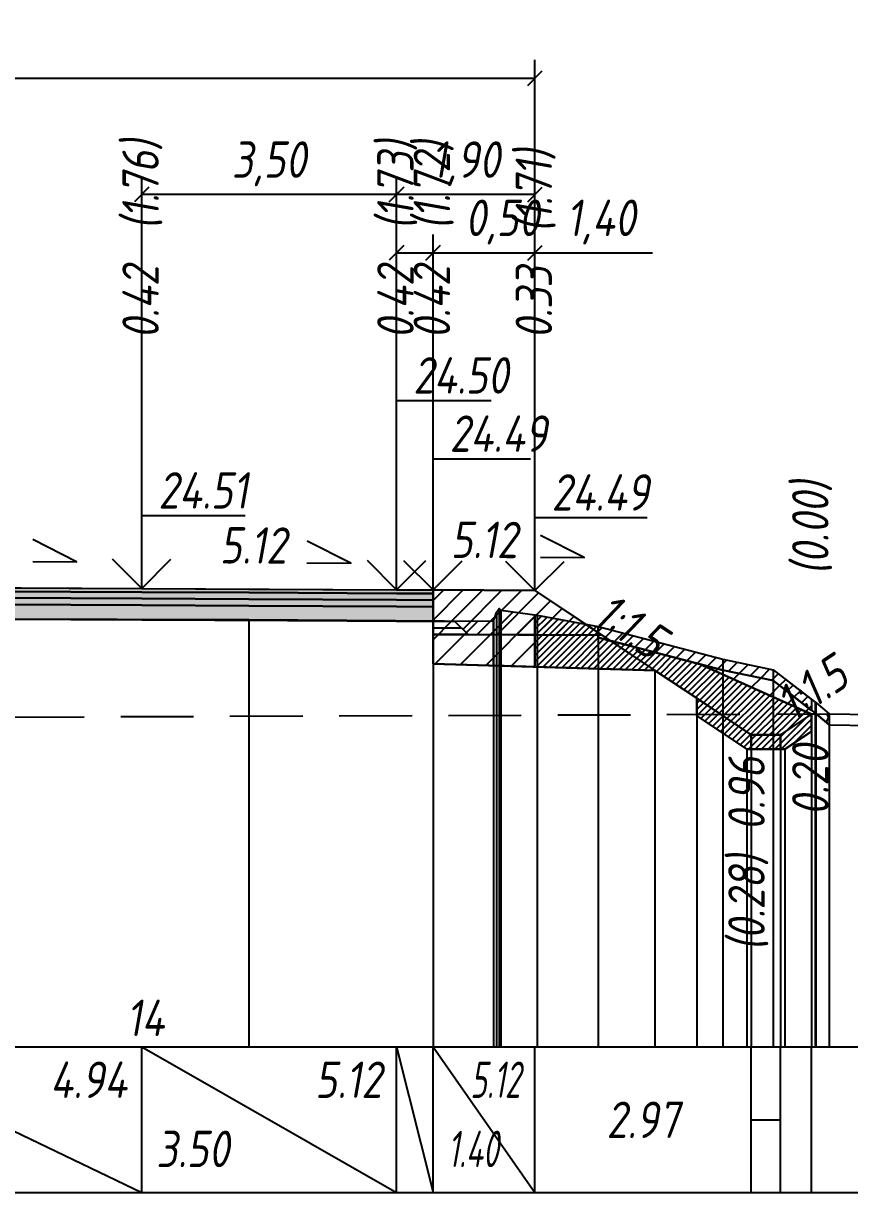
# Model space of a CAD drawing. Extents: x -717 to 1451, y -133302 to 233.
# Drawn here: x 186.2 to 242.9, y -94833 to -94752.7 of the extents above; entities that cross this region are included whole.
import ezdxf
from ezdxf.enums import TextEntityAlignment as Align

# ---------------------------------------------------------------- set-up
doc = ezdxf.new("R2010")
doc.units = 0
doc.linetypes.add('штриховая', pattern=[0.75, 0.5, -0.25])
for name, color, linetype in [('Интерполированный поперечник', 2, 'Continuous'), ('Код_514', 1, 'Continuous'), ('Контур_0', 7, 'Continuous'), ('Контур_2521', 7, 'Continuous'), ('Контур_2564', 7, 'Continuous'), ('Контур_2660', 7, 'Continuous'), ('Контур_2665', 7, 'Continuous'), ('Контур_400', 7, 'Continuous'), ('Контур_508', 7, 'Continuous'), ('Контур_512', 7, 'Continuous'), ('Контур_513', 7, 'Continuous'), ('Контур_818', 7, 'Continuous'), ('Красный поперечник', 1, 'Continuous'), ('Объём_2501', 7, 'Continuous'), ('Объём_2564', 7, 'Continuous'), ('Объём_2650', 7, 'Continuous'), ('Объём_2660', 7, 'Continuous'), ('Объём_2663', 7, 'Continuous'), ('Объём_2664', 7, 'Continuous'), ('Объём_2665', 7, 'Continuous'), ('Откосы', 7, 'Continuous'), ('Отметки покрытия', 7, 'Continuous'), ('Рабочие отметки', 7, 'Continuous'), ('Рабочие отметки доп.', 7, 'Continuous'), ('Слои выравнивания', 7, 'Continuous'), ('Таблица', 7, 'Continuous'), ('Уклоны проезжей части', 7, 'Continuous'), ('Черный поперечник', 3, 'Continuous')]:
    doc.layers.add(name, color=color, linetype=linetype)
for name, color, linetype, true_color in [('Контур_2540', 2, 'Continuous', 0xffff00), ('Контур_2560', 2, 'Continuous', 0xffff00), ('Контур_2561', 7, 'Continuous', 0xff8040), ('Контур_2562', 3, 'Continuous', 0x00ff00), ('Контур_2563', 7, 'Continuous', 0xff8000), ('Контур_2570', 7, 'Continuous', 0x80ff00), ('Контур_2583', 3, 'Continuous', 0x00ff00), ('Контур_2584', 3, 'Continuous', 0x00ff00), ('Контур_2725', 7, 'Continuous', 0x323232), ('Контур_2736', 4, 'Continuous', 0x00ffff), ('Контур_2737', 4, 'Continuous', 0x00ffff), ('Контур_2738', 4, 'Continuous', 0x00ffff), ('Контур_2739', 4, 'Continuous', 0x00ffff), ('Контур_2741', 4, 'Continuous', 0x00ffff), ('Контур_2742', 4, 'Continuous', 0x00ffff), ('Контур_2743', 4, 'Continuous', 0x00ffff), ('Контур_2744', 7, 'Continuous', 0xa4ffff), ('Контур_2745', 7, 'Continuous', 0xa4ffff), ('Контур_2747', 4, 'Continuous', 0x00ffff), ('Контур_2748', 4, 'Continuous', 0x00ffff), ('Контур_2749', 4, 'Continuous', 0x00ffff), ('Контур_2750', 4, 'Continuous', 0x00ffff), ('Контур_2751', 4, 'Continuous', 0x00ffff), ('Контур_2752', 4, 'Continuous', 0x00ffff), ('Контур_2760', 7, 'Continuous', 0x323232), ('Контур_2761', 7, 'Continuous', 0x323232), ('Контур_2762', 7, 'Continuous', 0x323232), ('Контур_2763', 7, 'Continuous', 0x323232), ('Контур_402', 7, 'Continuous', 0xff6464), ('Контур_703', 4, 'Continuous', 0x00ffff), ('Контур_705', 4, 'Continuous', 0x00ffff), ('Контур_707', 4, 'Continuous', 0x00ffff), ('Контур_720', 131, 'Continuous', 0xaaffff), ('Объём_2520', 7, 'Continuous', 0x80ffff), ('Объём_2540', 2, 'Continuous', 0xffff00), ('Объём_2560', 2, 'Continuous', 0xffff00), ('Объём_2561', 7, 'Continuous', 0xff8040), ('Объём_2562', 3, 'Continuous', 0x00ff00), ('Объём_2563', 7, 'Continuous', 0xff8000), ('Объём_2570', 7, 'Continuous', 0x80ff00), ('Объём_2583', 3, 'Continuous', 0x00ff00), ('Объём_2584', 3, 'Continuous', 0x00ff00), ('Объём_2594', 3, 'Continuous', 0x00ff00), ('Объём_2598', 3, 'Continuous', 0x00ff00), ('Объём_2600', 7, 'Continuous', 0x808000), ('Объём_2620', 2, 'Continuous', 0xffff00), ('Объём_2746', 2, 'Continuous', 0xffff00)]:
    doc.layers.add(name, color=color, linetype=linetype, true_color=true_color)
doc.styles.get("Standard").update_dxf_attribs({"font": 'txt', "height": 2.5})
doc.styles.add('М', font='romand.shx', dxfattribs={"width": 0.8, "oblique": 10, "height": 2.5})
doc.dimstyles.new('ISO-25', dxfattribs={"dimtxt": 2.5, "dimasz": 2.5, "dimexe": 1.25, "dimexo": 0.625, "dimtad": 1, "dimtxsty": 'Standard', "dimcen": 2.5, "dimadec": 0, "dimazin": 0, "dimtfac": 1, "dimtmove": 0, "dimatfit": 3, "dimfxl": 1, "dimarcsym": 0})

# ---------------------------------------------------------------- blocks, each defined once
blk = doc.blocks.new('_Oblique')
at = {"color": 0, "linetype": 'ByBlock', "lineweight": -2}
blk.add_line((-0.5, -0.5), (0.5, 0.5), dxfattribs=at)
blk = doc.blocks.new('*D1875')
at = {"color": 0, "lineweight": -2, "transparency": 16777216}
for p, q in [((214.274, -94791.064), (214.274, -94767.234)), ((221.274, -94791.1), (221.274, -94767.234)), ((214.274, -94768.484), (221.274, -94768.484)), ((221.274, -94768.484), (229.354, -94768.484))]:
    blk.add_line(p, q, dxfattribs=at)
at = {"layer": 'Defpoints', "color": 0, "transparency": 16777216}
for p in [(221.274, -94768.484), (214.274, -94791.689), (221.274, -94791.725)]:
    blk.add_point(p, dxfattribs=at)
at = {"color": 0, "lineweight": -2, "transparency": 16777216, "rotation": 180}
blk.add_blockref('_Oblique', (214.274, -94768.484), dxfattribs=at)
at = {"color": 0, "lineweight": -2, "transparency": 16777216}
blk.add_blockref('_Oblique', (221.274, -94768.484), dxfattribs=at)
at = {"color": 0, "transparency": 16777216, "insert": (225.814, -94766.371), "char_height": 2.5, "width": 8.75, "attachment_point": 5, "style": 'М'}
blk.add_mtext('1,40', dxfattribs=at)
blk = doc.blocks.new('*D1877')
at = {"color": 0, "lineweight": -2, "transparency": 16777216}
for p, q in [((211.774, -94791.051), (211.774, -94767.234)), ((214.274, -94791.064), (214.274, -94767.234)), ((211.774, -94768.484), (214.274, -94768.484)), ((214.274, -94768.484), (222.797, -94768.484))]:
    blk.add_line(p, q, dxfattribs=at)
at = {"layer": 'Defpoints', "color": 0, "transparency": 16777216}
for p in [(214.274, -94768.484), (211.774, -94791.676), (214.274, -94791.689)]:
    blk.add_point(p, dxfattribs=at)
at = {"color": 0, "lineweight": -2, "transparency": 16777216, "rotation": 180}
blk.add_blockref('_Oblique', (211.774, -94768.484), dxfattribs=at)
at = {"color": 0, "lineweight": -2, "transparency": 16777216}
blk.add_blockref('_Oblique', (214.274, -94768.484), dxfattribs=at)
at = {"color": 0, "transparency": 16777216, "insert": (219.035, -94766.371), "char_height": 2.5, "width": 9.16667, "attachment_point": 5, "style": 'М'}
blk.add_mtext('0,50', dxfattribs=at)
blk = doc.blocks.new('*D1879')
at = {"color": 0, "lineweight": -2, "transparency": 16777216}
for p, q in [((194.274, -94790.961), (194.274, -94763.234)), ((211.774, -94791.051), (211.774, -94763.234)), ((211.774, -94764.484), (194.274, -94764.484))]:
    blk.add_line(p, q, dxfattribs=at)
at = {"layer": 'Defpoints', "color": 0, "transparency": 16777216}
for p in [(194.274, -94764.484), (194.274, -94791.586), (211.774, -94791.676)]:
    blk.add_point(p, dxfattribs=at)
at = {"color": 0, "lineweight": -2, "transparency": 16777216, "rotation": 180}
blk.add_blockref('_Oblique', (194.274, -94764.484), dxfattribs=at)
at = {"color": 0, "lineweight": -2, "transparency": 16777216}
blk.add_blockref('_Oblique', (211.774, -94764.484), dxfattribs=at)
at = {"color": 0, "transparency": 16777216, "insert": (203.024, -94762.371), "char_height": 2.5, "width": 9.58333, "attachment_point": 5, "style": 'М'}
blk.add_mtext('3,50', dxfattribs=at)
blk = doc.blocks.new('*D1880')
at = {"color": 0, "lineweight": -2, "transparency": 16777216}
for p, q in [((211.774, -94791.051), (211.774, -94763.234)), ((221.274, -94791.1), (221.274, -94763.234)), ((221.274, -94764.484), (211.774, -94764.484))]:
    blk.add_line(p, q, dxfattribs=at)
at = {"layer": 'Defpoints', "color": 0, "transparency": 16777216}
for p in [(211.774, -94764.484), (211.774, -94791.676), (221.274, -94791.725)]:
    blk.add_point(p, dxfattribs=at)
at = {"color": 0, "lineweight": -2, "transparency": 16777216, "rotation": 180}
blk.add_blockref('_Oblique', (211.774, -94764.484), dxfattribs=at)
at = {"color": 0, "lineweight": -2, "transparency": 16777216}
blk.add_blockref('_Oblique', (221.274, -94764.484), dxfattribs=at)
at = {"color": 0, "transparency": 16777216, "insert": (216.524, -94762.371), "char_height": 2.5, "width": 8.75, "attachment_point": 5, "style": 'М'}
blk.add_mtext('1,90', dxfattribs=at)
blk = doc.blocks.new('*D1882')
at = {"color": 0, "lineweight": -2, "transparency": 16777216}
for p, q in [((125.774, -94792.058), (125.774, -94755.234)), ((221.274, -94791.1), (221.274, -94755.234)), ((125.774, -94756.484), (221.274, -94756.484))]:
    blk.add_line(p, q, dxfattribs=at)
at = {"layer": 'Defpoints', "color": 0, "transparency": 16777216}
for p in [(221.274, -94756.484), (221.274, -94791.725), (125.774, -94792.683)]:
    blk.add_point(p, dxfattribs=at)
at = {"color": 0, "lineweight": -2, "transparency": 16777216, "rotation": 180}
blk.add_blockref('_Oblique', (125.774, -94756.484), dxfattribs=at)
at = {"color": 0, "lineweight": -2, "transparency": 16777216}
blk.add_blockref('_Oblique', (221.274, -94756.484), dxfattribs=at)
at = {"color": 0, "transparency": 16777216, "insert": (173.524, -94754.371), "char_height": 2.5, "width": 10.41667, "attachment_point": 5, "style": 'М'}
blk.add_mtext('19,10', dxfattribs=at)

msp = doc.modelspace()

# ---------------------------------------------------------------- hatches: boundary and pattern name
at = {"layer": 'Объём_2563'}
h = msp.add_hatch(dxfattribs=at)
h.set_pattern_fill('ANSI31', color=256, scale=0.3)
h.paths.add_polyline_path([(216.679, -94794.689), (215.774, -94793.784), (214.274, -94793.776), (214.274, -94791.626), (221.274, -94791.662), (225.884, -94794.736)])
at = {"layer": 'Объём_2570'}
h = msp.add_hatch(dxfattribs=at)
h.set_pattern_fill('ANSI31', color=256, scale=0.2)
h.paths.add_polyline_path([(234.179, -94796.383), (237.633, -94797.1), (240.257, -94799.143), (240.257, -94799.893), (237.633, -94797.85), (234.179, -94797.133), (225.616, -94794.892), (225.616, -94794.142)])
at = {"layer": 'Объём_2600'}
h = msp.add_hatch(dxfattribs=at)
h.set_pattern_fill('ANSI31', color=6, scale=0.4)
h.paths.add_polyline_path([(218.937, -94793.024), (221.274, -94793.335), (221.274, -94796.904), (214.274, -94796.694), (214.274, -94793.739), (218.437, -94793.766), (218.633, -94793.177), (218.822, -94792.894)])
h = msp.add_hatch(dxfattribs=at)
h.set_pattern_fill('ANSI31', color=6, scale=0.4)
h.paths.add_polyline_path([(234.179, -94797.133), (237.633, -94797.85), (240.511, -94800.091), (240.548, -94800.105), (240.592, -94800.143), (240.257, -94800.145), (232.582, -94796.715)])
h = msp.add_hatch(dxfattribs=at)
h.set_pattern_fill('HONEY', color=5, scale=0.3)
h.paths.add_polyline_path([(241.464, -94800.89), (240.592, -94800.143), (241.464, -94800.14)])
at = {"layer": 'Объём_2620'}
h = msp.add_hatch(dxfattribs=at)
h.set_pattern_fill('ANSI31', color=2, scale=0.1)
h.paths.add_polyline_path([(221.435, -94793.356), (225.616, -94794.142), (225.616, -94794.892), (232.582, -94796.715), (240.257, -94800.145), (240.257, -94801.346), (238.43, -94802.564), (235.825, -94802.564), (232.377, -94800.266), (232.377, -94799.064), (229.507, -94797.151), (221.274, -94796.904), (221.274, -94793.335)])
at = {"layer": 'Слои выравнивания'}
for color, points in [(2, [(174.791, -94791.428), (194.274, -94791.524), (201.636, -94791.561), (211.774, -94791.613), (214.274, -94791.626), (214.274, -94791.876), (211.774, -94791.863), (201.636, -94791.811), (194.274, -94791.774), (174.791, -94791.678)]), (3, [(174.791, -94791.678), (194.274, -94791.774), (201.636, -94791.811), (211.774, -94791.863), (214.274, -94791.876), (214.274, -94792.326), (211.774, -94792.313), (201.636, -94792.261), (194.274, -94792.224), (174.791, -94792.128)]), (4, [(174.791, -94792.128), (194.274, -94792.224), (201.636, -94792.261), (211.774, -94792.313), (214.274, -94792.326), (214.274, -94792.776), (211.774, -94792.763), (201.636, -94792.711), (194.274, -94792.674), (174.791, -94792.578)]), (5, [(174.791, -94792.578), (194.274, -94792.674), (201.636, -94792.711), (211.774, -94792.763), (214.274, -94792.776), (214.274, -94793.776), (211.774, -94793.763), (201.636, -94793.711), (194.274, -94793.674), (174.791, -94793.578)])]:
    msp.add_hatch(color=color, dxfattribs=at).paths.add_polyline_path(points)

# ---------------------------------------------------------------- linework, layer by layer
at = {"layer": 'Интерполированный поперечник', "linetype": 'штриховая', "ltscale": 10, "flags": 128}
msp.add_lwpolyline([(110.334, -94800.632), (241.464, -94800.14)], dxfattribs=at)
at = {"layer": 'Код_514'}
for p, q in [((173.524, -94823), (194.274, -94833)), ((194.274, -94833), (194.274, -94823)), ((194.274, -94823), (211.774, -94833)), ((211.774, -94833), (211.774, -94823)), ((211.774, -94823), (214.274, -94833)), ((214.274, -94833), (214.274, -94823)), ((214.274, -94823), (221.274, -94833)), ((221.274, -94833), (221.274, -94823)), ((236.127, -94833), (236.127, -94823)), ((238.127, -94833), (238.127, -94823)), ((240.257, -94833), (240.257, -94823)), ((236.127, -94828), (238.127, -94828))]:
    msp.add_line(p, q, dxfattribs=at)
at = {"layer": 'Контур_0', "flags": 128}
for points in [[(221.274, -94791.662), (221.274, -94791.662), (221.274, -94791.662), (221.274, -94791.662), (221.274, -94791.662), (221.274, -94791.662), (221.274, -94791.662), (221.274, -94791.662), (221.274, -94791.662), (221.274, -94791.662), (221.274, -94791.662), (221.274, -94791.662), (221.274, -94791.662), (221.274, -94791.662), (221.274, -94791.662), (236.127, -94801.564)], [(221.274, -94791.662), (221.274, -94791.662), (221.274, -94791.662), (221.274, -94791.662), (221.274, -94791.662), (221.274, -94791.662), (221.274, -94791.662), (221.274, -94791.662), (221.274, -94791.662), (221.274, -94791.662), (221.274, -94791.662), (221.274, -94791.662), (221.274, -94791.662), (221.274, -94791.662), (221.274, -94791.662), (236.127, -94801.564), (238.127, -94801.564), (240.257, -94800.145), (240.257, -94800.145), (240.257, -94800.145), (240.257, -94800.145), (240.257, -94800.145), (240.257, -94800.145), (240.257, -94800.145), (240.257, -94800.145), (240.257, -94800.145), (240.257, -94800.145), (240.257, -94800.145), (240.257, -94800.145), (240.257, -94800.145)], [(214.274, -94794.676), (214.274, -94793.776), (215.774, -94793.784), (216.679, -94794.689), (214.274, -94794.676), (214.274, -94794.676)], [(214.274, -94793.776), (215.774, -94793.784), (216.679, -94794.689), (225.884, -94794.736)]]:
    msp.add_lwpolyline(points, dxfattribs=at)
at = {"layer": 'Контур_2521', "color": 250, "flags": 128}
msp.add_lwpolyline([(214.274, -94794.226), (216.226, -94794.236)], dxfattribs=at)
at = {"layer": 'Контур_2540', "flags": 128}
msp.add_lwpolyline([(214.274, -94794.676), (225.884, -94794.736), (229.507, -94797.151), (214.274, -94796.694), (214.274, -94794.676), (214.274, -94794.676)], dxfattribs=at)
at = {"layer": 'Контур_2560', "flags": 128}
msp.add_lwpolyline([(214.274, -94791.626), (221.274, -94791.662), (221.274, -94791.662), (221.274, -94791.662)], dxfattribs=at)
at = {"layer": 'Контур_2561', "flags": 128}
msp.add_lwpolyline([(214.274, -94791.626), (214.274, -94791.626), (221.274, -94791.662), (221.274, -94791.662), (214.274, -94791.626)], dxfattribs=at)
at = {"layer": 'Контур_2562', "flags": 128}
msp.add_lwpolyline([(221.274, -94791.662), (221.274, -94791.662), (221.274, -94791.662), (221.274, -94791.662), (221.274, -94791.662)], dxfattribs=at)
at = {"layer": 'Контур_2563', "flags": 128}
msp.add_lwpolyline([(216.679, -94794.689), (215.774, -94793.784), (214.274, -94793.776), (214.274, -94791.626), (221.274, -94791.662), (225.884, -94794.736), (216.679, -94794.689), (216.679, -94794.689)], dxfattribs=at)
at = {"layer": 'Контур_2564', "flags": 128}
msp.add_lwpolyline([(214.274, -94791.626), (221.274, -94791.662)], dxfattribs=at)
at = {"layer": 'Контур_2570', "flags": 128}
msp.add_lwpolyline([(174.517, -94793.577), (201.636, -94793.658), (218.437, -94793.766), (218.633, -94793.177), (218.822, -94792.894), (218.937, -94793.024), (221.435, -94793.356), (225.616, -94794.142), (225.616, -94794.892), (234.179, -94797.133), (237.633, -94797.85), (240.511, -94800.091), (240.548, -94800.105), (241.464, -94800.89), (244.33, -94800.931)], dxfattribs=at)
at = {"layer": 'Контур_2583', "flags": 128}
for points in [[(236.127, -94801.564), (232.377, -94799.064), (232.377, -94800.266), (235.825, -94802.564), (236.127, -94802.564), (236.127, -94801.564)], [(240.257, -94801.346), (240.257, -94800.145), (238.127, -94801.564), (238.127, -94802.564), (238.43, -94802.564), (240.257, -94801.346)]]:
    msp.add_lwpolyline(points, dxfattribs=at)
at = {"layer": 'Контур_2584', "flags": 128}
msp.add_lwpolyline([(236.127, -94801.564), (236.127, -94802.564), (238.127, -94802.564), (238.127, -94801.564), (236.127, -94801.564)], dxfattribs=at)
at = {"layer": 'Контур_2660', "flags": 128}
msp.add_lwpolyline([(214.274, -94796.694), (229.507, -94797.151)], dxfattribs=at)
at = {"layer": 'Контур_2665', "flags": 128}
msp.add_lwpolyline([(221.274, -94791.662), (221.274, -94791.662)], dxfattribs=at)
at = {"layer": 'Контур_2725', "flags": 128}
msp.add_lwpolyline([(132.774, -94794.616), (135.274, -94794.564), (149.974, -94794.257), (152.774, -94794.179), (161.46, -94793.939), (170.457, -94793.739), (170.457, -94793.689), (173.524, -94793.621), (174.517, -94793.626), (174.517, -94793.577), (174.791, -94793.578), (194.274, -94793.674), (201.636, -94793.711), (211.774, -94793.763), (214.274, -94793.776)], dxfattribs=at)
at = {"layer": 'Контур_2736', "flags": 128}
msp.add_lwpolyline([(221.274, -94791.662), (221.274, -94791.662)], dxfattribs=at)
at = {"layer": 'Контур_2737', "flags": 128}
msp.add_lwpolyline([(221.274, -94791.662), (221.274, -94791.662)], dxfattribs=at)
at = {"layer": 'Контур_2738', "flags": 128}
msp.add_lwpolyline([(221.274, -94791.662), (221.274, -94791.662)], dxfattribs=at)
at = {"layer": 'Контур_2739', "flags": 128}
msp.add_lwpolyline([(221.274, -94791.662), (221.274, -94791.662)], dxfattribs=at)
at = {"layer": 'Контур_2741', "flags": 128}
msp.add_lwpolyline([(240.257, -94800.145), (240.257, -94800.145)], dxfattribs=at)
at = {"layer": 'Контур_2742', "flags": 128}
msp.add_lwpolyline([(240.257, -94800.145), (240.257, -94800.145)], dxfattribs=at)
at = {"layer": 'Контур_2743', "flags": 128}
msp.add_lwpolyline([(240.257, -94800.145), (240.257, -94800.145)], dxfattribs=at)
at = {"layer": 'Контур_2744', "flags": 128}
msp.add_lwpolyline([(240.257, -94800.145), (240.257, -94800.145)], dxfattribs=at)
msp.add_lwpolyline([(240.257, -94800.145), (240.257, -94800.145)], dxfattribs=at)
msp.add_lwpolyline([(240.257, -94800.145), (240.257, -94800.145)], dxfattribs=at)
msp.add_lwpolyline([(240.257, -94800.145), (240.257, -94800.145)], dxfattribs=at)
msp.add_lwpolyline([(240.257, -94800.145), (240.257, -94800.145)], dxfattribs=at)
msp.add_lwpolyline([(240.257, -94800.145), (240.257, -94800.145)], dxfattribs=at)
at = {"layer": 'Контур_2745', "flags": 128}
msp.add_lwpolyline([(221.274, -94791.662), (221.274, -94791.662)], dxfattribs=at)
msp.add_lwpolyline([(221.274, -94791.662), (221.274, -94791.662)], dxfattribs=at)
msp.add_lwpolyline([(221.274, -94791.662), (221.274, -94791.662)], dxfattribs=at)
msp.add_lwpolyline([(221.274, -94791.662), (221.274, -94791.662)], dxfattribs=at)
msp.add_lwpolyline([(221.274, -94791.662), (221.274, -94791.662)], dxfattribs=at)
msp.add_lwpolyline([(221.274, -94791.662), (221.274, -94791.662)], dxfattribs=at)
at = {"layer": 'Контур_2747', "flags": 128}
msp.add_lwpolyline([(221.274, -94791.662), (221.274, -94791.662)], dxfattribs=at)
at = {"layer": 'Контур_2748', "flags": 128}
msp.add_lwpolyline([(221.274, -94791.662), (221.274, -94791.662)], dxfattribs=at)
at = {"layer": 'Контур_2749', "flags": 128}
msp.add_lwpolyline([(221.274, -94791.662), (221.274, -94791.662)], dxfattribs=at)
at = {"layer": 'Контур_2750', "flags": 128}
msp.add_lwpolyline([(240.257, -94800.145), (240.257, -94800.145)], dxfattribs=at)
at = {"layer": 'Контур_2751', "flags": 128}
msp.add_lwpolyline([(240.257, -94800.145), (240.257, -94800.145)], dxfattribs=at)
at = {"layer": 'Контур_2752', "flags": 128}
msp.add_lwpolyline([(240.257, -94800.145), (240.257, -94800.145)], dxfattribs=at)
at = {"layer": 'Контур_2760', "flags": 128}
msp.add_lwpolyline([(132.774, -94792.34), (135.274, -94792.283), (149.974, -94791.945), (152.774, -94791.881), (161.46, -94791.689), (170.457, -94791.489), (173.524, -94791.421), (174.517, -94791.426), (174.791, -94791.428), (194.274, -94791.524), (201.636, -94791.561), (211.774, -94791.613), (214.274, -94791.626)], dxfattribs=at)
at = {"layer": 'Контур_2761', "flags": 128}
msp.add_lwpolyline([(132.774, -94792.59), (135.274, -94792.533), (149.974, -94792.195), (152.774, -94792.131), (161.46, -94791.939), (170.457, -94791.739), (173.524, -94791.671), (174.517, -94791.676), (174.791, -94791.678), (194.274, -94791.774), (201.636, -94791.811), (211.774, -94791.863), (214.274, -94791.876)], dxfattribs=at)
at = {"layer": 'Контур_2762', "flags": 128}
msp.add_lwpolyline([(132.774, -94793.04), (135.274, -94792.983), (149.974, -94792.645), (152.774, -94792.581), (161.46, -94792.389), (170.457, -94792.189), (173.524, -94792.121), (174.517, -94792.126), (174.791, -94792.128), (194.274, -94792.224), (201.636, -94792.261), (211.774, -94792.313), (214.274, -94792.326)], dxfattribs=at)
at = {"layer": 'Контур_2763', "flags": 128}
msp.add_lwpolyline([(132.774, -94793.49), (135.274, -94793.433), (149.974, -94793.095), (152.774, -94793.031), (161.46, -94792.839), (170.457, -94792.639), (173.524, -94792.571), (174.517, -94792.576), (174.791, -94792.578), (194.274, -94792.674), (201.636, -94792.711), (211.774, -94792.763), (214.274, -94792.776)], dxfattribs=at)
at = {"layer": 'Контур_400', "flags": 128}
msp.add_lwpolyline([(173.524, -94791.421), (194.274, -94791.524), (211.774, -94791.613), (211.774, -94791.613), (211.774, -94791.613), (211.774, -94791.613), (211.774, -94791.613), (211.774, -94791.613), (214.274, -94791.626)], dxfattribs=at)
at = {"layer": 'Контур_402', "flags": 128}
msp.add_lwpolyline([(119.046, -94797.106), (132.774, -94796.694), (132.774, -94794.616), (149.974, -94794.257), (161.46, -94793.939), (170.457, -94793.739), (170.457, -94793.689), (173.524, -94793.621), (174.517, -94793.626), (174.517, -94793.577), (174.791, -94793.578), (194.274, -94793.674), (214.274, -94793.776), (214.274, -94796.694), (229.507, -94797.151)], dxfattribs=at)
at = {"layer": 'Контур_508', "flags": 128}
msp.add_lwpolyline([(174.791, -94793.578), (194.274, -94793.674), (214.274, -94793.776), (214.274, -94796.694), (229.507, -94797.151), (232.377, -94799.064), (232.377, -94800.266), (235.825, -94802.564), (236.127, -94802.564), (238.127, -94802.564), (238.43, -94802.564), (240.257, -94801.346)], dxfattribs=at)
at = {"layer": 'Контур_512', "flags": 128}
msp.add_lwpolyline([(214.274, -94796.694), (229.507, -94797.151), (232.377, -94799.064), (232.377, -94800.266), (235.825, -94802.564), (236.127, -94802.564), (238.127, -94802.564), (238.43, -94802.564), (240.257, -94801.346)], dxfattribs=at)
at = {"layer": 'Контур_513', "flags": 128}
msp.add_lwpolyline([(174.791, -94793.578), (194.274, -94793.674), (214.274, -94793.776), (214.274, -94796.694), (229.507, -94797.151), (232.377, -94799.064), (232.377, -94800.266), (235.825, -94802.564), (236.127, -94802.564), (238.127, -94802.564), (238.43, -94802.564), (240.257, -94801.346)], dxfattribs=at)
at = {"layer": 'Контур_703', "flags": 128}
for points in [[(221.274, -94791.662), (221.274, -94791.662)], [(221.274, -94791.662), (236.127, -94801.564)]]:
    msp.add_lwpolyline(points, dxfattribs=at)
at = {"layer": 'Контур_705', "flags": 128}
msp.add_lwpolyline([(221.274, -94791.662), (221.274, -94791.662)], dxfattribs=at)
at = {"layer": 'Контур_707', "flags": 128}
msp.add_lwpolyline([(238.127, -94801.564), (240.257, -94800.145)], dxfattribs=at)
at = {"layer": 'Контур_720', "flags": 128}
msp.add_lwpolyline([(236.127, -94801.564), (238.127, -94801.564)], dxfattribs=at)
at = {"layer": 'Контур_818', "flags": 128}
msp.add_lwpolyline([(105, -94801.614), (110.334, -94801.382), (110.334, -94801.382), (116.633, -94798.172), (124.467, -94795.909), (124.467, -94795.159), (129.315, -94793.928), (131.953, -94793.889), (132.16, -94794.199), (132.453, -94794.622), (149.974, -94794.257), (173.524, -94793.604), (174.517, -94793.577), (201.636, -94793.658), (218.437, -94793.766), (218.633, -94793.177), (218.822, -94792.894), (218.937, -94793.024), (221.435, -94793.356), (225.616, -94794.142), (225.616, -94794.892), (234.179, -94797.133), (237.633, -94797.85), (240.257, -94799.893)], dxfattribs=at)
at = {"layer": 'Красный поперечник'}
for p, q in [((173.524, -94791.421), (194.274, -94791.524)), ((194.274, -94791.524), (211.774, -94791.613)), ((211.774, -94791.613), (214.274, -94791.626)), ((214.274, -94791.626), (221.274, -94791.662)), ((221.274, -94791.662), (236.127, -94801.564)), ((214.274, -94796.694), (214.274, -94823)), ((229.507, -94797.151), (229.507, -94823)), ((232.377, -94799.064), (232.377, -94823)), ((238.127, -94801.564), (240.257, -94800.145)), ((232.377, -94800.266), (232.377, -94823)), ((236.127, -94801.564), (238.127, -94801.564)), ((240.257, -94801.346), (240.257, -94823)), ((235.825, -94802.564), (235.825, -94823)), ((236.127, -94802.564), (236.127, -94823)), ((238.127, -94802.564), (238.127, -94823)), ((238.43, -94802.564), (238.43, -94823))]:
    msp.add_line(p, q, dxfattribs=at)
at = {"layer": 'Объём_2501', "flags": 128}
msp.add_lwpolyline([(173.524, -94791.421), (194.274, -94791.524), (211.774, -94791.613), (211.774, -94791.613), (211.774, -94791.613), (211.774, -94791.613), (211.774, -94791.613), (211.774, -94791.613), (214.274, -94791.626)], dxfattribs=at)
at = {"layer": 'Объём_2520', "color": 250, "flags": 128}
msp.add_lwpolyline([(214.274, -94794.676), (214.274, -94793.776), (215.774, -94793.784), (216.679, -94794.689), (214.274, -94794.676), (214.274, -94794.676)], dxfattribs=at)
at = {"layer": 'Объём_2540', "flags": 128}
msp.add_lwpolyline([(214.274, -94794.676), (225.884, -94794.736), (229.507, -94797.151), (214.274, -94796.694), (214.274, -94794.676), (214.274, -94794.676)], dxfattribs=at)
at = {"layer": 'Объём_2560', "flags": 128}
msp.add_lwpolyline([(214.274, -94791.626), (221.274, -94791.662), (221.274, -94791.662), (221.274, -94791.662)], dxfattribs=at)
at = {"layer": 'Объём_2561', "flags": 128}
msp.add_lwpolyline([(214.274, -94791.626), (214.274, -94791.626), (221.274, -94791.662), (221.274, -94791.662), (214.274, -94791.626)], dxfattribs=at)
at = {"layer": 'Объём_2562', "flags": 128}
msp.add_lwpolyline([(221.274, -94791.662), (221.274, -94791.662), (221.274, -94791.662), (221.274, -94791.662), (221.274, -94791.662)], dxfattribs=at)
at = {"layer": 'Объём_2563', "color": 250, "flags": 128}
msp.add_lwpolyline([(216.679, -94794.689), (215.774, -94793.784), (214.274, -94793.776), (214.274, -94791.626), (221.274, -94791.662), (225.884, -94794.736), (216.679, -94794.689), (216.679, -94794.689)], dxfattribs=at)
at = {"layer": 'Объём_2564', "flags": 128}
msp.add_lwpolyline([(214.274, -94791.626), (221.274, -94791.662)], dxfattribs=at)
at = {"layer": 'Объём_2570', "flags": 128}
msp.add_lwpolyline([(234.179, -94796.383), (237.633, -94797.1), (240.257, -94799.143), (240.257, -94799.893), (237.633, -94797.85), (234.179, -94797.133), (225.616, -94794.892), (225.616, -94794.142), (234.179, -94796.383), (234.179, -94796.383)], dxfattribs=at)
at = {"layer": 'Объём_2583', "flags": 128}
for points in [[(236.127, -94801.564), (232.377, -94799.064), (232.377, -94800.266), (235.825, -94802.564), (236.127, -94802.564), (236.127, -94801.564)], [(240.257, -94801.346), (240.257, -94800.145), (238.127, -94801.564), (238.127, -94802.564), (238.43, -94802.564), (240.257, -94801.346)]]:
    msp.add_lwpolyline(points, dxfattribs=at)
at = {"layer": 'Объём_2584', "flags": 128}
msp.add_lwpolyline([(236.127, -94801.564), (236.127, -94802.564), (238.127, -94802.564), (238.127, -94801.564), (236.127, -94801.564)], dxfattribs=at)
at = {"layer": 'Объём_2594', "flags": 128}
for points in [[(232.377, -94799.064), (236.127, -94801.564)], [(238.127, -94801.564), (240.257, -94800.145)]]:
    msp.add_lwpolyline(points, dxfattribs=at)
at = {"layer": 'Объём_2598', "flags": 128}
msp.add_lwpolyline([(236.127, -94801.564), (238.127, -94801.564)], dxfattribs=at)
at = {"layer": 'Объём_2600', "color": 5, "flags": 128}
msp.add_lwpolyline([(241.464, -94800.89), (240.592, -94800.143), (241.464, -94800.14), (241.464, -94800.89), (241.464, -94800.89)], dxfattribs=at)
at = {"layer": 'Объём_2620', "flags": 128}
msp.add_lwpolyline([(221.435, -94793.356), (225.616, -94794.142), (225.616, -94794.892), (232.582, -94796.715), (240.257, -94800.145), (240.257, -94801.346), (238.43, -94802.564), (235.825, -94802.564), (232.377, -94800.266), (232.377, -94799.064), (229.507, -94797.151), (221.274, -94796.904), (221.274, -94793.335), (221.435, -94793.356), (221.435, -94793.356)], dxfattribs=at)
at = {"layer": 'Объём_2650', "color": 6, "flags": 128}
for points in [[(218.937, -94793.024), (221.274, -94793.335), (221.274, -94796.904), (214.274, -94796.694), (214.274, -94793.739), (218.437, -94793.766), (218.633, -94793.177), (218.822, -94792.894), (218.937, -94793.024), (218.937, -94793.024)], [(234.179, -94797.133), (237.633, -94797.85), (240.511, -94800.091), (240.548, -94800.105), (240.592, -94800.143), (240.257, -94800.145), (232.582, -94796.715), (234.179, -94797.133), (234.179, -94797.133)]]:
    msp.add_lwpolyline(points, dxfattribs=at)
at = {"layer": 'Объём_2660', "flags": 128}
msp.add_lwpolyline([(214.274, -94796.694), (229.507, -94797.151)], dxfattribs=at)
at = {"layer": 'Объём_2663', "flags": 128}
for points in [[(221.274, -94791.662), (236.127, -94801.564)], [(238.127, -94801.564), (240.257, -94800.145)]]:
    msp.add_lwpolyline(points, dxfattribs=at)
at = {"layer": 'Объём_2664', "flags": 128}
msp.add_lwpolyline([(236.127, -94801.564), (238.127, -94801.564)], dxfattribs=at)
at = {"layer": 'Объём_2665', "flags": 128}
msp.add_lwpolyline([(221.274, -94791.662), (221.274, -94791.662)], dxfattribs=at)
at = {"layer": 'Объём_2746', "flags": 128}
for points in [[(225.616, -94794.892), (226.444, -94795.109), (229.507, -94797.151), (218.437, -94796.819), (218.437, -94793.766), (218.633, -94793.177), (218.822, -94792.894), (218.937, -94793.024), (221.435, -94793.356), (224.75, -94793.979), (225.616, -94794.557), (225.616, -94794.892), (225.616, -94794.892)], [(240.257, -94801.346), (238.43, -94802.564), (235.825, -94802.564), (232.377, -94800.266), (232.377, -94799.064), (236.127, -94801.564), (238.127, -94801.564), (240.257, -94800.145), (240.257, -94801.346), (240.257, -94801.346)]]:
    msp.add_lwpolyline(points, dxfattribs=at)
at = {"layer": 'Откосы', "color": 1, "flags": 128}
for points in [[(221.647, -94789.384), (224.647, -94789.4), (221.654, -94787.884)], [(186.798, -94789.672), (189.797, -94789.687), (186.805, -94788.172)], [(205.623, -94789.767), (208.623, -94789.783), (205.63, -94788.267)]]:
    msp.add_lwpolyline(points, dxfattribs=at)
at = {"layer": 'Отметки покрытия', "color": 1}
for p, q in [((211.774, -94791.613), (211.774, -94778.626)), ((211.774, -94778.626), (218.274, -94778.626)), ((214.274, -94791.626), (214.274, -94782.626)), ((214.274, -94782.626), (220.974, -94782.626)), ((194.274, -94791.524), (194.274, -94786.524)), ((194.274, -94786.524), (201.374, -94786.524)), ((221.274, -94791.662), (221.274, -94786.662)), ((221.274, -94786.662), (228.974, -94786.662)), ((194.274, -94791.524), (192.274, -94789.524)), ((194.274, -94791.524), (196.274, -94789.524)), ((211.774, -94791.613), (209.774, -94789.613)), ((211.774, -94791.613), (213.774, -94789.613)), ((214.274, -94791.626), (212.274, -94789.626)), ((214.274, -94791.626), (216.274, -94789.626)), ((221.274, -94791.662), (219.274, -94789.662)), ((221.274, -94791.662), (223.274, -94789.662))]:
    msp.add_line(p, q, dxfattribs=at)
at = {"layer": 'Слои выравнивания'}
msp.add_line((214.274, -94791.626), (214.274, -94823), dxfattribs=at)
at = {"layer": 'Слои выравнивания', "color": 2, "flags": 128}
msp.add_lwpolyline([(174.791, -94791.428), (194.274, -94791.524), (201.636, -94791.561), (211.774, -94791.613), (214.274, -94791.626), (214.274, -94791.876), (211.774, -94791.863), (201.636, -94791.811), (194.274, -94791.774), (174.791, -94791.678)], close=True, dxfattribs=at)
at = {"layer": 'Слои выравнивания', "color": 3, "flags": 128}
msp.add_lwpolyline([(174.791, -94791.678), (194.274, -94791.774), (201.636, -94791.811), (211.774, -94791.863), (214.274, -94791.876), (214.274, -94792.326), (211.774, -94792.313), (201.636, -94792.261), (194.274, -94792.224), (174.791, -94792.128)], close=True, dxfattribs=at)
at = {"layer": 'Слои выравнивания', "color": 4, "flags": 128}
msp.add_lwpolyline([(174.791, -94792.128), (194.274, -94792.224), (201.636, -94792.261), (211.774, -94792.313), (214.274, -94792.326), (214.274, -94792.776), (211.774, -94792.763), (201.636, -94792.711), (194.274, -94792.674), (174.791, -94792.578)], close=True, dxfattribs=at)
at = {"layer": 'Слои выравнивания', "color": 5, "flags": 128}
msp.add_lwpolyline([(174.791, -94792.578), (194.274, -94792.674), (201.636, -94792.711), (211.774, -94792.763), (214.274, -94792.776), (214.274, -94793.776), (211.774, -94793.763), (201.636, -94793.711), (194.274, -94793.674), (174.791, -94793.578)], close=True, dxfattribs=at)
at = {"layer": 'Таблица'}
for p, q in [((80, -94823), (265.257, -94823)), ((80, -94833), (265.257, -94833))]:
    msp.add_line(p, q, dxfattribs=at)
at = {"layer": 'Черный поперечник', "color": 7}
for p, q in [((218.822, -94792.894), (218.822, -94823)), ((201.636, -94793.658), (201.636, -94823)), ((218.633, -94793.177), (218.633, -94823)), ((218.937, -94793.024), (218.937, -94823)), ((221.435, -94793.356), (221.435, -94823)), ((218.437, -94793.766), (218.437, -94823)), ((225.616, -94794.142), (225.616, -94823)), ((234.179, -94796.383), (234.179, -94823)), ((237.633, -94797.1), (237.633, -94823)), ((240.511, -94799.341), (240.511, -94823)), ((240.548, -94799.355), (240.548, -94823)), ((241.464, -94800.14), (241.464, -94823))]:
    msp.add_line(p, q, dxfattribs=at)
at = {"layer": 'Черный поперечник', "flags": 128}
msp.add_lwpolyline([(174.517, -94793.577), (201.636, -94793.658), (218.437, -94793.766), (218.633, -94793.177), (218.822, -94792.894), (218.937, -94793.024), (221.435, -94793.356), (225.616, -94794.142), (234.179, -94796.383), (237.633, -94797.1), (240.511, -94799.341), (240.548, -94799.355), (241.464, -94800.14), (244.33, -94800.181)], dxfattribs=at)

# ---------------------------------------------------------------- texts
at = {"layer": 'Код_514', "style": 'М', "oblique": 10}
for s, width, p in [('4.94', 0.8, (193.274, -94824)), ('5.12', 0.8, (210.774, -94824)), ('5.12', 0.6, (220.274, -94824))]:
    msp.add_text(s, height=2.5, dxfattribs=dict(at, width=width)).set_placement(p, align=Align.TOP_RIGHT)
at = {"layer": 'Код_514', "style": 'М', "oblique": 10, "width": 0.8}
msp.add_text('2.97', height=2.5, dxfattribs=at).set_placement((228.701, -94828), align=Align.MIDDLE_CENTER)
at = {"layer": 'Код_514', "style": 'М', "oblique": 10}
for s, width, p in [('3.50', 0.8, (195.274, -94832)), ('1.40', 0.6, (215.274, -94832))]:
    msp.add_text(s, height=2.5, dxfattribs=dict(at, width=width)).set_placement(p, align=Align.BOTTOM_LEFT)
at = {"layer": 'Отметки покрытия', "color": 1, "style": 'М', "oblique": 10, "width": 0.8}
for s, p in [('24.50', (212.915, -94778.895)), ('24.49', (215.415, -94782.895)), ('24.51', (195.415, -94786.792)), ('24.49', (222.415, -94786.931))]:
    msp.add_text(s, height=2.5, dxfattribs=at).set_placement(p, align=Align.BOTTOM_LEFT)
at = {"layer": 'Рабочие отметки', "color": 1, "style": 'М', "oblique": 10, "width": 0.8}
for s, p in [('0.42', (194.196, -94774.376)), ('0.42', (211.696, -94774.376)), ('0.42', (214.196, -94774.376)), ('0.33', (221.196, -94774.376))]:
    msp.add_text(s, height=2.5, rotation=90, dxfattribs=at).set_placement(p, align=Align.MIDDLE_LEFT)
for s, p in [('0.20', (240.179, -94802.22)), ('0.96', (235.799, -94803.067))]:
    msp.add_text(s, height=2.5, rotation=90, dxfattribs=at).set_placement(p, align=Align.MIDDLE_RIGHT)
at = {"layer": 'Рабочие отметки доп.', "color": 1, "style": 'М', "oblique": 10, "width": 0.8}
for s, p in [('(1.76)', (194.196, -94766.876)), ('(1.73)', (211.696, -94766.876)), ('(1.72)', (214.196, -94766.876)), ('(1.71)', (221.196, -94767.076)), ('(0.00)', (240.179, -94790.575))]:
    msp.add_text(s, height=2.5, rotation=90, dxfattribs=at).set_placement(p, align=Align.MIDDLE_LEFT)
msp.add_text('(0.28)', height=2.5, rotation=90, dxfattribs=at).set_placement((235.799, -94809.795), align=Align.MIDDLE_RIGHT)
at = {"layer": 'Слои выравнивания', "style": 'М', "oblique": 10, "width": 0.8}
msp.add_text('14', height=2.5, dxfattribs=at).set_placement((194.532, -94823), align=Align.BOTTOM_CENTER)
at = {"layer": 'Уклоны проезжей части', "color": 1, "style": 'М', "oblique": 10, "width": 0.8}
for s, rotation, p in [('5.12', 359.70659, (201.925, -94790.569)), ('5.12', 359.70659, (217.779, -94790.186)), ('1:1.5', 326.30994, (226.761, -94795.781)), ('1:1.5', 33.69007, (241.418, -94800.022))]:
    msp.add_text(s, height=2.5, rotation=rotation, dxfattribs=at).set_placement(p, align=Align.BOTTOM_CENTER)

# ---------------------------------------------------------------- dimensions: what is measured, and where the dimension line sits
at = {"color": 5}
for base, p1, p2, picture, middle in [((221.274, -94756.484), (125.774, -94792.683), (221.274, -94791.725), '*D1882', (173.524, -94754.371)), ((214.274, -94768.484), (211.774, -94791.676), (214.274, -94791.689), '*D1877', (219.035, -94766.371)), ((221.274, -94768.484), (214.274, -94791.689), (221.274, -94791.725), '*D1875', (225.814, -94766.371))]:
    dim = msp.add_linear_dim(base=base, p1=p1, p2=p2, angle=180, dimstyle='ISO-25', override={"dimasz": 1, "dimlfac": 0.2, "dimzin": 0, "dimtxsty": 'М', "dimblk1": 'Oblique', "dimblk2": 'Oblique', "dimsah": 1}, dxfattribs=at)
    dim.commit()
    dim.dimension.update_dxf_attribs({"geometry": picture, "text_midpoint": middle})
for base, p1, p2, picture, middle in [((194.274, -94764.484), (211.774, -94791.676), (194.274, -94791.586), '*D1879', (203.024, -94762.371)), ((211.774, -94764.484), (221.274, -94791.725), (211.774, -94791.676), '*D1880', (216.524, -94762.371))]:
    dim = msp.add_linear_dim(base=base, p1=p1, p2=p2, dimstyle='ISO-25', override={"dimasz": 1, "dimlfac": 0.2, "dimzin": 0, "dimtxsty": 'М', "dimblk1": 'Oblique', "dimblk2": 'Oblique', "dimsah": 1}, dxfattribs=at)
    dim.commit()
    dim.dimension.update_dxf_attribs({"geometry": picture, "text_midpoint": middle})

doc.saveas('drawing.dxf')
